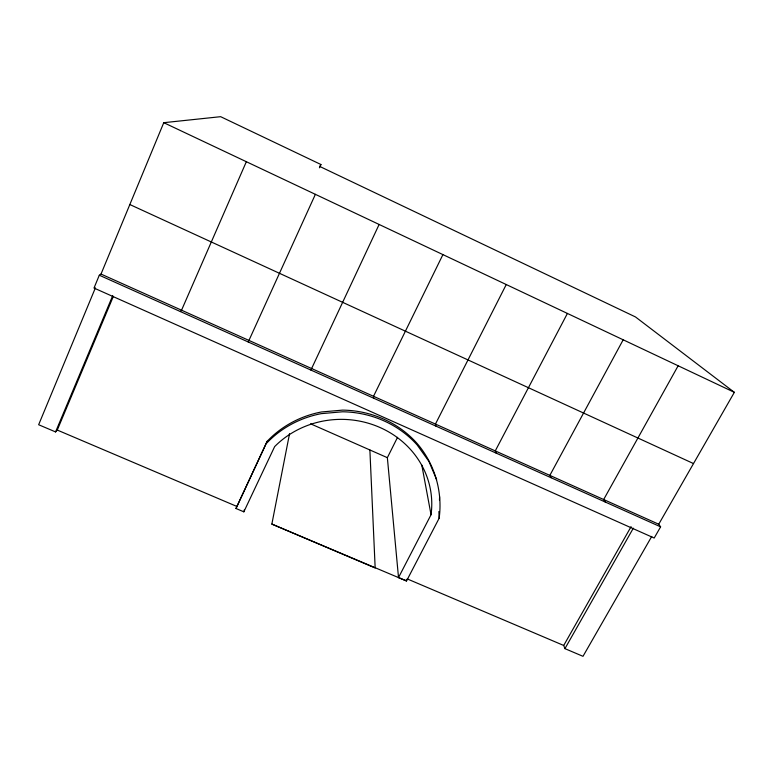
<?xml version="1.0" encoding="UTF-8"?>
<svg xmlns="http://www.w3.org/2000/svg" width="773" height="773" viewBox="0 0 773 773"><rect width="100%" height="100%" fill="white"/><g stroke="black" fill="none" stroke-linecap="round" stroke-linejoin="round"><path stroke-width="1.16" d="M438.909 511.513L439.141 518.248L406.53 580.977L271.854 524.084L289.546 433.672M439.451 500.15L439.615 496.739M439.141 518.248C442.823 491.406 434.619 463.578 416.811 443.122A98.702 92.316 -0.5 0 0 342.584 410.115L321.433 411.97A98.702 92.316 -0.5 0 0 267.187 441.296L235.987 508.489L243.843 511.832L274.657 446.591A90.625 84.721 -0.5 0 1 379.504 427.285A90.625 84.721 -0.5 0 1 431.044 514.721L398.52 577.566L406.53 580.977L406.347 579.325M310.901 370.064L379.128 224.46M235.987 508.489L267.187 441.296M243.843 511.832L244.461 509.523M99.311 275.217L93.997 288.039L654.19 538.037L660.615 526.838L658.731 524.229L101.012 274.067L99.311 275.217L660.615 526.838M101.012 274.067L163.77 122.685L220.653 116.684L320.93 164.514L319.433 167.809M95.417 287.817L38.65 424.735L55.569 431.923L57.27 430.059L113.225 296.658M55.569 431.923L112.752 295.557M246.345 161.712L181.549 310.195L180.409 311.567M248.239 341.975L315.384 194.332M442.919 254.607L373.514 396.298L373.63 398.192M398.52 577.595L387.36 457.674L397.535 437.334M506.257 284.541L435.441 424.077L435.962 426.126M567.411 313.442L495.261 450.901L496.16 453.113M320.93 164.514L319.858 166.495L635.483 316.949L734.35 392.336L658.731 524.229M623.183 339.791L549.845 475.385L551.081 477.733M678.143 365.774L603.665 499.522L605.22 502.006M651.755 536.404L582.997 656.316L564.928 648.634L563.71 645.465L631.068 526.674M564.928 648.634L633.329 528.172M57.27 430.059L236.615 506.334M407.371 578.967L563.71 645.465M271.854 524.084L375.166 567.991L369.881 449.963M310.562 423.807L387.36 457.674M129.835 204.536L693.507 463.568M163.77 122.685L734.35 392.336M436.619 479.569L428.88 461.336L417.149 444.958A99.234 92.75 -0.5 0 0 342.526 411.787L321.249 413.652A99.234 92.75 -0.5 0 0 266.714 443.132M421.797 465.066L431.044 514.721"/></g></svg>
